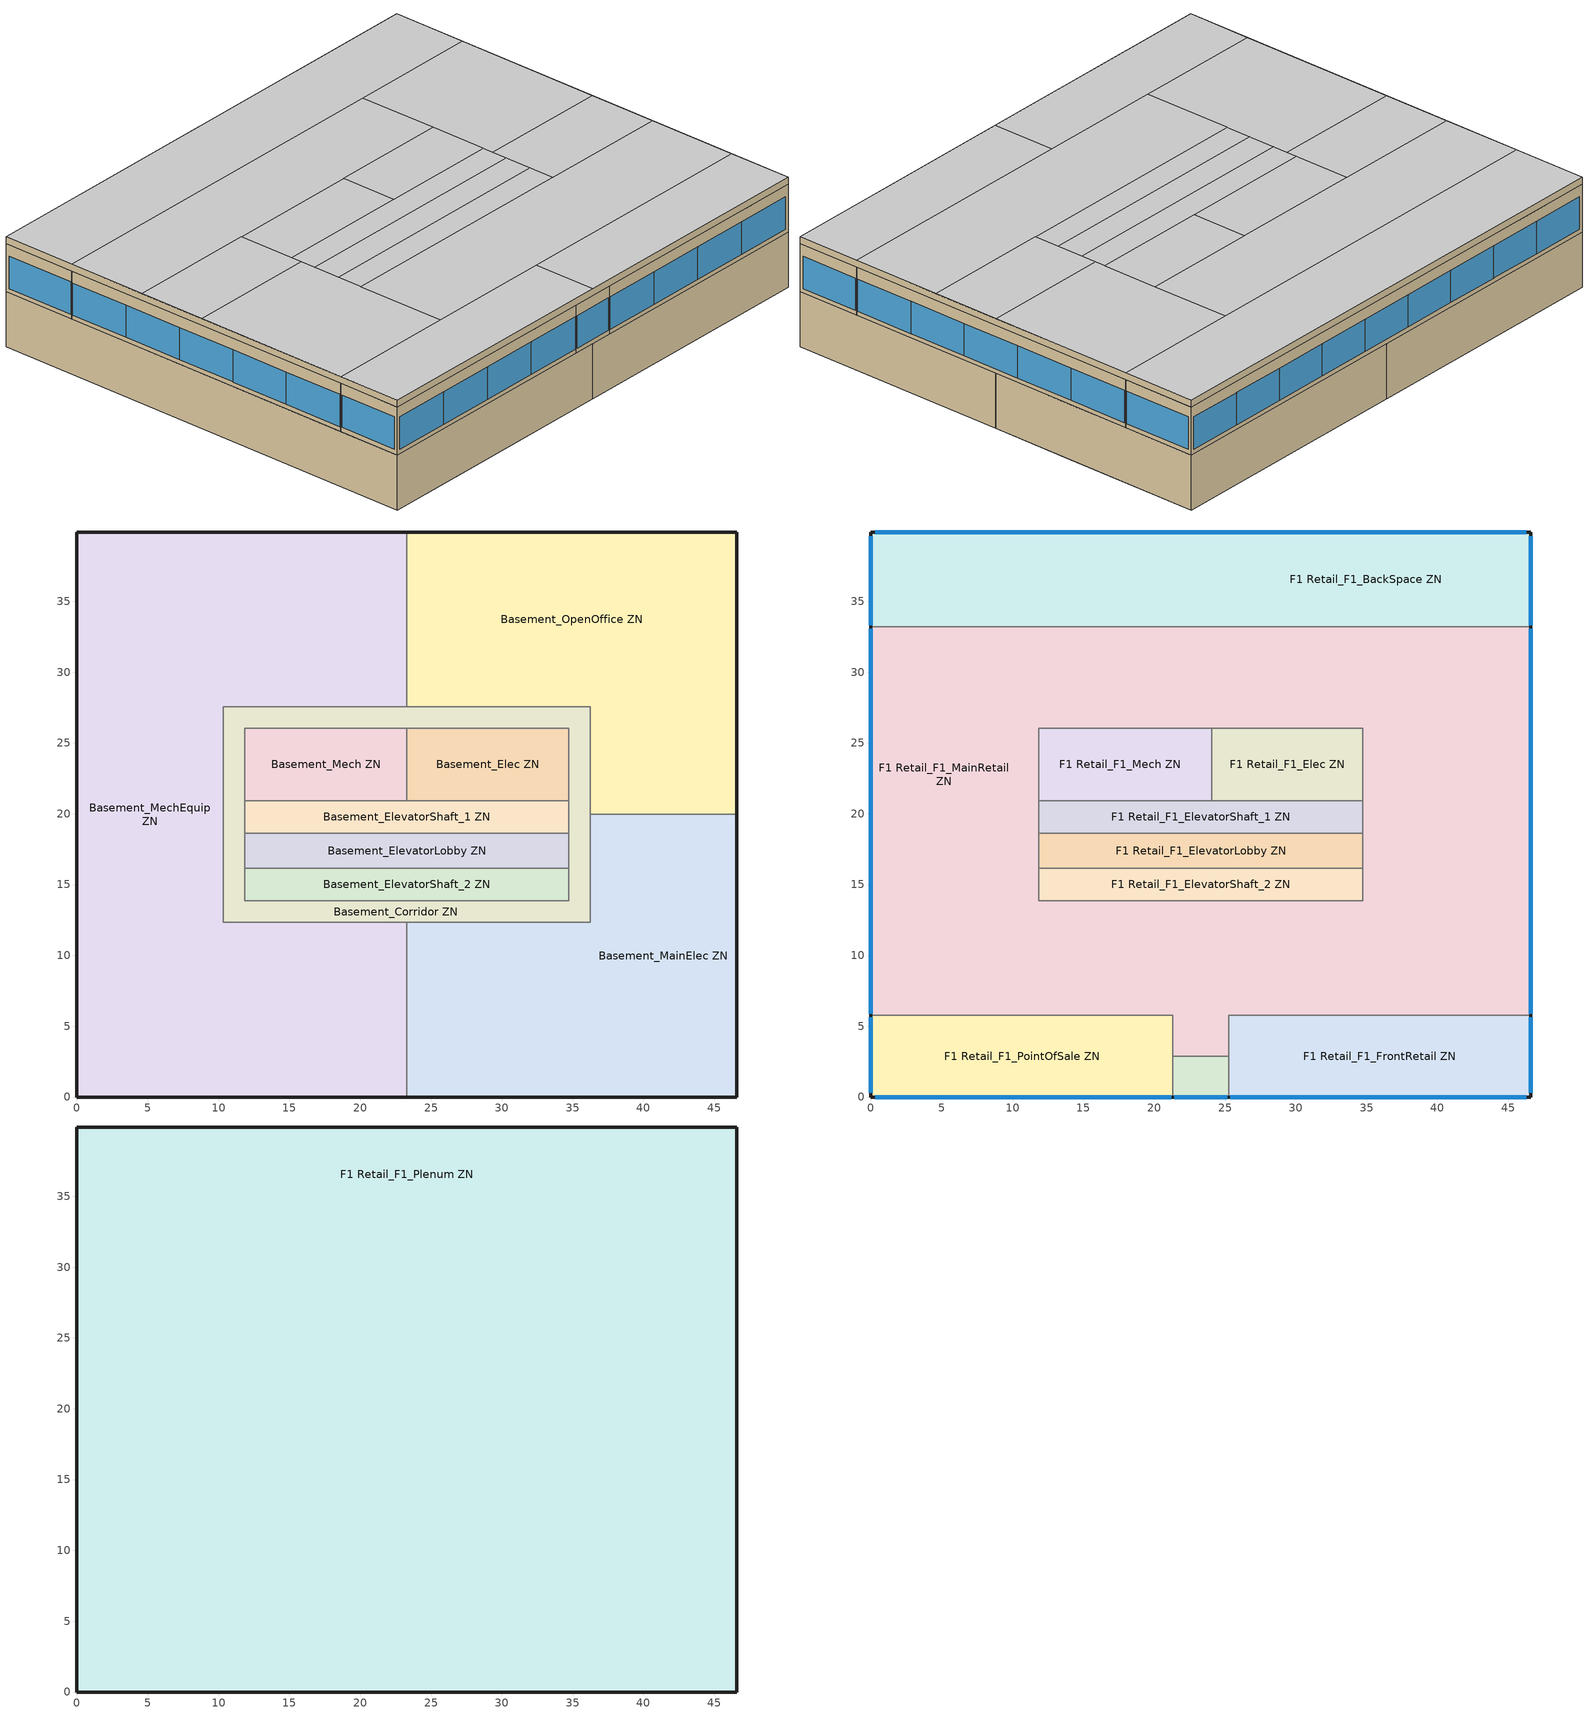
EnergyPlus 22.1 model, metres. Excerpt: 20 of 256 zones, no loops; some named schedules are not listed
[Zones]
Basement_Corridor ZN
 floor ground (Foundation F 0.88W/m*K Perim 0.0m Area 37.16m2): 11.86,19.95 11.86,13.85 10.33,13.85 10.33,19.95 z-4.88; 34.72,13.85 34.72,12.33 10.33,12.33 10.33,13.85 z-4.88; 36.24,19.95 36.24,12.33 34.72,12.33 34.72,19.95 z-4.88; 36.24,26.05 36.24,19.95 34.72,19.95 34.72,26.05 z-4.88; 36.24,27.57 36.24,26.05 11.86,26.05 11.86,27.57 z-4.88; 11.86,27.57 11.86,19.95 10.33,19.95 10.33,27.57 z-4.88
 wall to Basement_ElevatorShaft_1 ZN (Typical Interior Wall): 34.72,20.92 34.72,18.61 / 11.86,18.61 11.86,20.92 z-4.88:0
 wall to Basement_ElevatorLobby ZN (Typical Interior Wall): 34.72,18.61 34.72,16.17 / 11.86,16.17 11.86,18.61 z-4.88:0
 wall to Basement_ElevatorShaft_2 ZN (Typical Interior Wall): 34.72,16.17 34.72,13.85 11.86,13.85 11.86,16.17 z-4.88:0
 wall to Basement_Mech ZN (Typical Interior Wall): 11.86,20.92 11.86,26.05 23.29,26.05 z-4.88:0
 wall to Basement_Elec ZN (Typical Interior Wall): 23.29,26.05 34.72,26.05 34.72,20.92 z-4.88:0
 wall to Basement_OpenOffice ZN (Typical Interior Wall): 36.24,19.95 36.24,27.57 23.29,27.57 z-4.88:0
 wall to Basement_MechEquip ZN (Typical Interior Wall): 23.29,27.57 10.33,27.57 10.33,12.33 23.29,12.33 z-4.88:0
 wall to Basement_MainElec ZN (Typical Interior Wall): 23.29,12.33 36.24,12.33 36.24,19.95 z-4.88:0
Basement_Elec ZN
 floor ground (Foundation F 0.88W/m*K Perim 0.0m Area 58.53m2): 34.72,26.05 34.72,20.92 23.29,20.92 23.29,26.05 z-4.88
 wall to Basement_Mech ZN (Typical Interior Wall): 23.29,26.05 23.29,20.92 z-4.88:0
 wall to Basement_ElevatorShaft_1 ZN (Typical Interior Wall): 23.29,20.92 34.72,20.92 z-4.88:0
Basement_ElevatorLobby ZN
 floor ground (Foundation F 0.88W/m*K Perim 0.0m Area 55.74m2): 34.72,18.61 34.72,16.17 11.86,16.17 11.86,18.61 z-4.88
 wall to Basement_ElevatorShaft_1 ZN (Typical Interior Wall): 34.72,18.61 11.86,18.61 z-4.88:0
 wall to Basement_ElevatorShaft_2 ZN (Typical Interior Wall): 11.86,16.17 34.72,16.17 z-4.88:0
Basement_ElevatorShaft_1 ZN
 floor ground (Foundation F 0.88W/m*K Perim 0.0m Area 52.96m2): 34.72,20.92 34.72,18.61 11.86,18.61 11.86,20.92 z-4.88
 wall to Basement_Mech ZN (Typical Interior Wall): 23.29,20.92 11.86,20.92 z-4.88:0
Basement_ElevatorShaft_2 ZN
 floor ground (Foundation F 0.88W/m*K Perim 0.0m Area 52.95m2): 34.72,16.17 34.72,13.85 11.86,13.85 11.86,16.17 z-4.88
Basement_MainElec ZN
 floor ground (Foundation F 0.88W/m*K Perim 0.0m Area 159.71m2): 36.24,12.33 36.24,0 23.29,0 23.29,12.33 z-4.88; 46.57,19.95 46.57,0 36.24,0 36.24,19.95 z-4.88
 wall to Basement_OpenOffice ZN (Typical Interior Wall): 46.57,19.95 36.24,19.95 z-4.88:0
 wall to Basement_MechEquip ZN (Typical Interior Wall): 23.29,12.33 23.29,0 z-4.88:0
 wall ground (Typical Insulated Basement Mass Wall): 23.29,0 46.57,0 46.57,19.95 z-4.88:0
Basement_Mech ZN
 floor ground (Foundation F 0.88W/m*K Perim 0.0m Area 58.53m2): 23.29,26.05 23.29,20.92 11.86,20.92 11.86,26.05 z-4.88
Basement_MechEquip ZN
 floor ground (Foundation F 0.88W/m*K Perim 0.0m Area 412.26m2): 23.29,12.33 23.29,0 10.33,0 10.33,12.33 z-4.88; 23.29,39.9 23.29,27.57 10.33,27.57 10.33,39.9 z-4.88; 10.33,39.9 10.33,0 0,0 0,39.9 z-4.88
 wall to Basement_OpenOffice ZN (Typical Interior Wall): 23.29,27.57 23.29,39.9 z-4.88:0
 wall ground (Typical Insulated Basement Mass Wall): 23.29,39.9 0,39.9 0,0 23.29,0 z-4.88:0
Basement_OpenOffice ZN
 floor ground (Foundation F 0.88W/m*K Perim 0.0m Area 287.1m2): 46.57,27.57 46.57,19.95 36.24,19.95 36.24,27.57 z-4.88; 46.57,39.9 46.57,27.57 23.29,27.57 23.29,39.9 z-4.88
 wall ground (Typical Insulated Basement Mass Wall): 46.57,19.95 46.57,39.9 23.29,39.9 z-4.88:0
F1 Retail_F1_BackSpace ZN
 floor to Basement_OpenOffice ZN (Typical Interior Floor): 46.57,39.9 46.57,33.19 23.29,33.19 23.29,39.9 z0
 floor to Basement_MechEquip ZN (Typical Interior Floor): 23.29,39.9 23.29,33.19 0,33.19 0,39.9 z0
 wall outside (Typical Insulated Steel Framed Exterior Wall R-20.41): 46.57,33.19 46.57,39.9 0,39.9 0,33.19 z0:4.27
 wall to F1 Retail_F1_MainRetail ZN (Typical Interior Wall): 0,33.19 46.57,33.19 z0:4.27
 window (Retail_F1_BackSpace_Wall_2_0_0_0_0_0_Win Wind Cons U-0.34 SHGC 0.33): 46.57,33.31 46.57,39.59 z0.4:3.27
 window (U 0.34 SHGC 0.38 Simple Glazing): 5.41,39.9 0.31,39.9 / 15.62,39.9 10.52,39.9 / 10.52,39.9 5.42,39.9 / 20.73,39.9 15.63,39.9 / 30.94,39.9 25.84,39.9 / 25.84,39.9 20.74,39.9 / 36.05,39.9 30.95,39.9 / 46.26,39.9 41.16,39.9 / 41.16,39.9 36.06,39.9 z0.4:3.26
 window (Retail_F1_BackSpace_Wall_4_0_0_0_0_0_Win Wind Cons U-0.34 SHGC 0.33): 0,39.59 0,33.31 z0.4:3.27
F1 Retail_F1_Elec ZN
 floor to Basement_Elec ZN (Typical Interior Floor): 34.72,26.05 34.72,20.92 24.05,20.92 24.05,26.05 z0
 wall to F1 Retail_F1_MainRetail ZN (Typical Interior Wall): 34.72,20.92 34.72,26.05 24.05,26.05 z0:4.27
 wall to F1 Retail_F1_Mech ZN (Typical Interior Wall): 24.05,26.05 24.05,20.92 z0:4.27
 wall to F1 Retail_F1_ElevatorShaft_1 ZN (Typical Interior Wall): 24.05,20.92 34.72,20.92 z0:4.27
F1 Retail_F1_ElevatorLobby ZN
 floor to Basement_ElevatorLobby ZN (Typical Interior Floor): 34.72,18.61 34.72,16.17 11.86,16.17 11.86,18.61 z0
 wall to F1 Retail_F1_MainRetail ZN (Typical Interior Wall): 34.72,16.17 34.72,18.61 / 11.86,18.61 11.86,16.17 z0:4.27
 wall to F1 Retail_F1_ElevatorShaft_1 ZN (Typical Interior Wall): 34.72,18.61 11.86,18.61 z0:4.27
 wall to F1 Retail_F1_ElevatorShaft_2 ZN (Typical Interior Wall): 11.86,16.17 34.72,16.17 z0:4.27
F1 Retail_F1_ElevatorShaft_1 ZN
 floor to Basement_ElevatorShaft_1 ZN (Typical Interior Floor): 34.72,20.92 34.72,18.61 11.86,18.61 11.86,20.92 z0
 wall to F1 Retail_F1_MainRetail ZN (Typical Interior Wall): 34.72,18.61 34.72,20.92 / 11.86,20.92 11.86,18.61 z0:4.27
 wall to F1 Retail_F1_Mech ZN (Typical Interior Wall): 24.05,20.92 11.86,20.92 z0:4.27
F1 Retail_F1_ElevatorShaft_2 ZN
 floor to Basement_ElevatorShaft_2 ZN (Typical Interior Floor): 34.72,16.17 34.72,13.85 11.86,13.85 11.86,16.17 z0
 wall to F1 Retail_F1_MainRetail ZN (Typical Interior Wall): 11.86,16.17 11.86,13.85 34.72,13.85 34.72,16.17 z0:4.27
F1 Retail_F1_Entry ZN
 floor to Basement_MainElec ZN (Typical Interior Floor): 25.27,2.88 25.27,0 23.29,0 23.29,2.88 z0
 floor to Basement_MechEquip ZN (Typical Interior Floor): 23.29,2.88 23.29,0 21.31,0 21.31,2.88 z0
 wall outside (Typical Insulated Steel Framed Exterior Wall R-20.41): 21.31,0 25.27,0 z0:4.27
 wall to F1 Retail_F1_FrontRetail ZN (Typical Interior Wall): 25.27,0 25.27,2.88 z0:4.27
 wall to F1 Retail_F1_MainRetail ZN (Typical Interior Wall): 25.27,2.88 21.31,2.88 z0:4.27
 wall to F1 Retail_F1_PointOfSale ZN (Typical Interior Wall): 21.31,2.88 21.31,0 z0:4.27
 window (U 0.34 SHGC 0.38 Simple Glazing): 21.42,0 25.15,0 z0.4:3.28
F1 Retail_F1_FrontRetail ZN
 floor to Basement_MainElec ZN (Typical Interior Floor): 46.57,5.76 46.57,0 25.27,0 25.27,5.76 z0
 wall outside (Typical Insulated Steel Framed Exterior Wall R-20.41): 25.27,0 46.57,0 46.57,5.76 z0:4.27
 wall to F1 Retail_F1_MainRetail ZN (Typical Interior Wall): 46.57,5.76 25.27,5.76 25.27,2.88 z0:4.27
 window (Retail_F1_FrontRetail_Wall_2_0_0_0_0_0_Win Wind Cons U-0.34 SHGC 0.33): 46.57,0.31 46.57,5.65 z0.4:3.27
 window (U 0.34 SHGC 0.38 Simple Glazing): 41.05,0 46.26,0 / 35.83,0 41.04,0 / 30.61,0 35.82,0 / 25.38,0 30.6,0 z0.4:3.26
F1 Retail_F1_MainRetail ZN
 floor to Basement_Corridor ZN (Typical Interior Floor): 11.86,19.95 11.86,13.85 10.33,13.85 10.33,19.95 z0; 34.72,13.85 34.72,12.33 10.33,12.33 10.33,13.85 z0; 36.24,19.95 36.24,12.33 34.72,12.33 34.72,19.95 z0; 36.24,26.05 36.24,19.95 34.72,19.95 34.72,26.05 z0; 36.24,27.57 36.24,26.05 11.86,26.05 11.86,27.57 z0; 11.86,27.57 11.86,19.95 10.33,19.95 10.33,27.57 z0
 floor to Basement_OpenOffice ZN (Typical Interior Floor): 46.57,27.57 46.57,19.95 36.24,19.95 36.24,27.57 z0; 46.57,33.19 46.57,27.57 23.29,27.57 23.29,33.19 z0
 floor to Basement_MainElec ZN (Typical Interior Floor): 36.24,12.33 36.24,5.76 25.27,5.76 25.27,12.33 z0; 46.57,19.95 46.57,5.76 36.24,5.76 36.24,19.95 z0; 25.27,12.33 25.27,2.88 23.29,2.88 23.29,12.33 z0
 floor to Basement_MechEquip ZN (Typical Interior Floor): 23.29,5.76 23.29,2.88 21.31,2.88 21.31,5.76 z0; 23.29,33.19 23.29,27.57 10.33,27.57 10.33,33.19 z0; 10.33,33.19 10.33,12.33 0,12.33 0,33.19 z0; 23.29,12.33 23.29,5.76 0,5.76 0,12.33 z0
 wall outside (Typical Insulated Steel Framed Exterior Wall R-20.41): 46.57,5.76 46.57,33.19 / 0,33.19 0,5.76 z0:4.27
 wall to F1 Retail_F1_Mech ZN (Typical Interior Wall): 11.86,20.92 11.86,26.05 24.05,26.05 z0:4.27
 wall to F1 Retail_F1_PointOfSale ZN (Typical Interior Wall): 0,5.76 21.31,5.76 21.31,2.88 z0:4.27
 window (Retail_F1_MainRetail_Wall_4_0_0_0_0_4_Win Wind Cons U-0.34 SHGC 0.33): 46.57,27.64 46.57,33.08 z0.4:3.26
 window (Retail_F1_MainRetail_Wall_4_0_0_1_0_3_Win Wind Cons U-0.34 SHGC 0.33): 46.57,22.2 46.57,27.64 z0.4:3.26
 window (Retail_F1_MainRetail_Wall_4_0_0_2_0_2_Win Wind Cons U-0.34 SHGC 0.33): 46.57,16.76 46.57,22.19 z0.4:3.26
 window (Retail_F1_MainRetail_Wall_4_0_0_3_0_1_Win Wind Cons U-0.34 SHGC 0.33): 46.57,11.32 46.57,16.75 z0.4:3.26
 window (Retail_F1_MainRetail_Wall_4_0_0_4_0_0_Win Wind Cons U-0.34 SHGC 0.33): 46.57,5.88 46.57,11.31 z0.4:3.26
 window (Retail_F1_MainRetail_Wall_6_0_0_0_0_4_Win Wind Cons U-0.34 SHGC 0.33): 0,11.31 0,5.88 z0.4:3.26
 window (Retail_F1_MainRetail_Wall_6_0_0_1_0_3_Win Wind Cons U-0.34 SHGC 0.33): 0,16.75 0,11.32 z0.4:3.26
 window (Retail_F1_MainRetail_Wall_6_0_0_2_0_2_Win Wind Cons U-0.34 SHGC 0.33): 0,22.19 0,16.76 z0.4:3.26
 window (Retail_F1_MainRetail_Wall_6_0_0_3_0_1_Win Wind Cons U-0.34 SHGC 0.33): 0,27.64 0,22.2 z0.4:3.26
 window (Retail_F1_MainRetail_Wall_6_0_0_4_0_0_Win Wind Cons U-0.34 SHGC 0.33): 0,33.08 0,27.64 z0.4:3.26
F1 Retail_F1_Mech ZN
 floor to Basement_Elec ZN (Typical Interior Floor): 24.05,26.05 24.05,20.92 23.29,20.92 23.29,26.05 z0
 floor to Basement_Mech ZN (Typical Interior Floor): 23.29,26.05 23.29,20.92 11.86,20.92 11.86,26.05 z0
F1 Retail_F1_PointOfSale ZN
 floor to Basement_MechEquip ZN (Typical Interior Floor): 21.31,5.76 21.31,0 0,0 0,5.76 z0
 wall outside (Typical Insulated Steel Framed Exterior Wall R-20.41): 0,5.76 0,0 21.31,0 z0:4.27
 window (Retail_F1_PointOfSale_Wall_5_0_0_0_0_0_Win Wind Cons U-0.34 SHGC 0.33): 0,5.65 0,0.31 z0.4:3.27
 window (U 0.34 SHGC 0.38 Simple Glazing): 0.31,0 5.53,0 / 5.53,0 10.75,0 / 10.75,0 15.97,0 / 15.97,0 21.19,0 z0.4:3.26
F1 Retail_F1_Plenum ZN
 floor to F1 Retail_F1_MainRetail ZN (Typical Interior Floor): 11.86,19.95 11.86,13.85 0,13.85 0,19.95 z4.27; 34.72,13.85 34.72,5.76 25.27,5.76 25.27,13.85 z4.27; 25.27,5.76 25.27,2.88 21.31,2.88 21.31,5.76 z4.27; 25.27,13.85 25.27,5.76 0,5.76 0,13.85 z4.27; 46.57,19.95 46.57,5.76 34.72,5.76 34.72,19.95 z4.27; 46.57,26.05 46.57,19.95 34.72,19.95 34.72,26.05 z4.27; 46.57,33.19 46.57,26.05 11.86,26.05 11.86,33.19 z4.27; 11.86,33.19 11.86,19.95 0,19.95 0,33.19 z4.27
 floor to F1 Retail_F1_FrontRetail ZN (Typical Interior Floor): 46.57,5.76 46.57,0 25.27,0 25.27,5.76 z4.27
 floor to F1 Retail_F1_Entry ZN (Typical Interior Floor): 25.27,2.88 25.27,0 21.31,0 21.31,2.88 z4.27
 floor to F1 Retail_F1_PointOfSale ZN (Typical Interior Floor): 21.31,5.76 21.31,0 0,0 0,5.76 z4.27
 floor to F1 Retail_F1_Elec ZN (Typical Interior Floor): 34.72,26.05 34.72,20.92 24.05,20.92 24.05,26.05 z4.27
 floor to F1 Retail_F1_ElevatorShaft_1 ZN (Typical Interior Floor): 34.72,20.92 34.72,18.61 11.86,18.61 11.86,20.92 z4.27
 floor to F1 Retail_F1_ElevatorLobby ZN (Typical Interior Floor): 34.72,18.61 34.72,16.17 11.86,16.17 11.86,18.61 z4.27
 floor to F1 Retail_F1_ElevatorShaft_2 ZN (Typical Interior Floor): 34.72,16.17 34.72,13.85 11.86,13.85 11.86,16.17 z4.27
 floor to F1 Retail_F1_Mech ZN (Typical Interior Floor): 24.05,26.05 24.05,20.92 11.86,20.92 11.86,26.05 z4.27
 floor to F1 Retail_F1_BackSpace ZN (Typical Interior Floor): 46.57,39.9 46.57,33.19 0,33.19 0,39.9 z4.27
 wall outside (Typical Insulated Steel Framed Exterior Wall R-20.41): 46.57,0 46.57,39.9 0,39.9 0,0 46.57,0 z4.27:4.88
 ceiling adiabatic (Typical Interior Ceiling): 34.72,20.92 34.72,26.05 24.05,26.05 24.05,20.92 z4.88; 46.57,13.85 46.57,19.95 34.72,19.95 34.72,13.85 z4.88; 46.57,5.76 46.57,13.85 11.86,13.85 11.86,5.76 z4.88; 11.86,5.76 11.86,19.95 0,19.95 0,5.76 z4.88; 11.86,19.95 11.86,26.05 0,26.05 0,19.95 z4.88; 34.72,26.05 34.72,33.19 0,33.19 0,26.05 z4.88; 46.57,19.95 46.57,33.19 34.72,33.19 34.72,19.95 z4.88; 34.72,18.61 34.72,20.92 11.86,20.92 11.86,18.61 z4.88; 34.72,16.17 34.72,18.61 11.86,18.61 11.86,16.17 z4.88; 34.72,13.85 34.72,16.17 11.86,16.17 11.86,13.85 z4.88; 24.05,20.92 24.05,26.05 11.86,26.05 11.86,20.92 z4.88; 23.29,0 23.29,5.76 0,5.76 0,0 z4.88; 46.57,0 46.57,5.76 23.29,5.76 23.29,0 z4.88; 46.57,33.19 46.57,39.9 0,39.9 0,33.19 z4.88
[Building]
-SuperTallBuilding-ASHRAE 169-2013-6A created: 2026-04-17 12:02:49 -0400: North Axis {deg}=0; Terrain=Suburbs; Loads Convergence Tolerance Value {W}=0.04; Temperature Convergence Tolerance Value {deltaC}=0.4; Solar Distribution=FullExterior; Maximum Number of Warmup Days=25; Minimum Number of Warmup Days=6
[Site:Location]
Rochester International Arpt_MN_USA: Latitude {deg}=43.9; Longitude {deg}=-92.5; Time Zone {hr}=-6; Elevation {m}=398
[Site:GroundTemperature:Deep]
5.5, 1.7, -0.6, -1.3, 0.1, 3.2, 7.1, 10.9, 13.4, 14, 12.6, 9.5
[Site:GroundTemperature:FCfactorMethod]
January Ground Temperature {C}=7.4; February Ground Temperature {C}=-0; March Ground Temperature {C}=-7.6; April Ground Temperature {C}=-12.6; May Ground Temperature {C}=-7.7; June Ground Temperature {C}=0.3; July Ground Temperature {C}=7; August Ground Temperature {C}=14.2; September Ground Temperature {C}=19.2; October Ground Temperature {C}=20.9; November Ground Temperature {C}=20; December Ground Temperature {C}=15.4
[Site:GroundTemperature:Shallow]
-2.2, -7.4, -8.8, -7.6, -0.6, 7.3, 14.6, 20, 21.5, 19, 13, 5.4
[Site:WaterMainsTemperature]
Calculation Method=Correlation; Annual Average Outdoor Air Temperature {C}=6.375; Maximum Difference In Monthly Average Outdoor Air Temperatures {deltaC}=33.5
[SizingPeriod:DesignDay] Day of Month=21; Dry-Bulb Temperature Range Modifier Type=DefaultMultipliers; Humidity Condition Type=Wetbulb; Barometric Pressure {Pa}=96634; Rain Indicator=No; Snow Indicator=No; Daylight Saving Time Indicator=No; Begin Environment Reset Mode=FullResetAtBeginEnvironment
Name | Month | Day Type | Maximum Dry-Bulb Temperature {C} | Daily Dry-Bulb Temperature Range {deltaC} | Wetbulb or DewPoint at Maximum Dry-Bulb {C} | Wind Speed {m/s} | Wind Direction {deg} | Solar Model Indicator | ASHRAE Clear Sky Optical Depth for Beam Irradiance (taub) | ASHRAE Clear Sky Optical Depth for Diffuse Irradiance (taud) | Sky Clearness
Rochester International Arpt Ann Clg .4% Condns DB=>MWB | 7 | SummerDesignDay | 31.2 | 10.6 | 23.1 | 6.7 | 200 | ASHRAETau | 0.404 | 2.226
Rochester International Arpt Ann Clg .4% Condns WB=>MDB | 7 | SummerDesignDay | 29.2 | 10.6 | 24.9 | 6.7 | 200 | ASHRAETau | 0.404 | 2.226
Rochester International Arpt Ann Htg 99.6% Condns DB | 1 | WinterDesignDay | -26.2 | 0 | -26.2 | 5.7 | 310 | ASHRAEClearSky |  |  | 0
[Material] Thermal Absorptance=0.9; Solar Absorptance=0.7
Name | Roughness | Thickness {m} | Conductivity {W/m-K} | Density {kg/m3} | Specific Heat {J/kg-K} | Visible Absorptance
100mm Normalweight concrete floor | MediumSmooth | 0.1016 | 2.31 | 2322 | 832 | 0.7
25mm Stucco | Smooth | 0.0254 | 0.72 | 1856 | 840 | 0.7
5/8 in. Gypsum Board | MediumSmooth | 0.0159 | 0.16 | 800 | 1090 | 0.7
8 in. Concrete Block Basement Wall | MediumRough | 0.2032 | 1.326 | 1842 | 912 | 0.7
G01 13mm gypsum board | Smooth | 0.0127 | 0.16 | 800 | 1090 | 0.5
Std Wood 6inch | MediumSmooth | 0.15 | 0.12 | 540 | 1210 | 0.7
[Material:NoMass] Thermal Absorptance=0.9; Solar Absorptance=0.7
Name | Roughness | Thermal Resistance {m2-K/W} | Visible Absorptance
CP02 CARPET PAD | VeryRough | 0.21648 | 0.8
Typical Insulation R-18.23 | Smooth | 3.21036 | 0.7
[WindowMaterial:SimpleGlazingSystem] U-Factor {W/m2-K}=1.93061; Visible Transmittance=0.81
Name | Solar Heat Gain Coefficient
Retail_F1_BackSpace_Wall_2_0_0_0_0_0_Win Wind SG Mat U-0.34 SHGC 0.33; Retail_F1_BackSpace_Wall_4_0_0_0_0_0_Win Wind SG Mat U-0.34 SHGC 0.33; Retail_F1_FrontRetail_Wall_2_0_0_0_0_0_Win Wind SG Mat U-0.34 SHGC 0.33; Retail_F1_MainRetail_Wall_4_0_0_0_0_4_Win Wind SG Mat U-0.34 SHGC 0.33; Retail_F1_MainRetail_Wall_4_0_0_1_0_3_Win Wind SG Mat U-0.34 SHGC 0.33; Retail_F1_MainRetail_Wall_4_0_0_2_0_2_Win Wind SG Mat U-0.34 SHGC 0.33; Retail_F1_MainRetail_Wall_4_0_0_3_0_1_Win Wind SG Mat U-0.34 SHGC 0.33; Retail_F1_MainRetail_Wall_4_0_0_4_0_0_Win Wind SG Mat U-0.34 SHGC 0.33; Retail_F1_MainRetail_Wall_6_0_0_0_0_4_Win Wind SG Mat U-0.34 SHGC 0.33; Retail_F1_MainRetail_Wall_6_0_0_1_0_3_Win Wind SG Mat U-0.34 SHGC 0.33; Retail_F1_MainRetail_Wall_6_0_0_2_0_2_Win Wind SG Mat U-0.34 SHGC 0.33; Retail_F1_MainRetail_Wall_6_0_0_3_0_1_Win Wind SG Mat U-0.34 SHGC 0.33; Retail_F1_MainRetail_Wall_6_0_0_4_0_0_Win Wind SG Mat U-0.34 SHGC 0.33; Retail_F1_PointOfSale_Wall_5_0_0_0_0_0_Win Wind SG Mat U-0.34 SHGC 0.33 | 0.33
U 0.34 SHGC 0.38 Simple Glazing | 0.38
[Construction]
InteriorFurnishings: Std Wood 6inch
Retail_F1_BackSpace_Wall_2_0_0_0_0_0_Win Wind Cons U-0.34 SHGC 0.33: Retail_F1_BackSpace_Wall_2_0_0_0_0_0_Win Wind SG Mat U-0.34 SHGC 0.33
Retail_F1_BackSpace_Wall_4_0_0_0_0_0_Win Wind Cons U-0.34 SHGC 0.33: Retail_F1_BackSpace_Wall_4_0_0_0_0_0_Win Wind SG Mat U-0.34 SHGC 0.33
Retail_F1_FrontRetail_Wall_2_0_0_0_0_0_Win Wind Cons U-0.34 SHGC 0.33: Retail_F1_FrontRetail_Wall_2_0_0_0_0_0_Win Wind SG Mat U-0.34 SHGC 0.33
Retail_F1_MainRetail_Wall_4_0_0_0_0_4_Win Wind Cons U-0.34 SHGC 0.33: Retail_F1_MainRetail_Wall_4_0_0_0_0_4_Win Wind SG Mat U-0.34 SHGC 0.33
Retail_F1_MainRetail_Wall_4_0_0_1_0_3_Win Wind Cons U-0.34 SHGC 0.33: Retail_F1_MainRetail_Wall_4_0_0_1_0_3_Win Wind SG Mat U-0.34 SHGC 0.33
Retail_F1_MainRetail_Wall_4_0_0_2_0_2_Win Wind Cons U-0.34 SHGC 0.33: Retail_F1_MainRetail_Wall_4_0_0_2_0_2_Win Wind SG Mat U-0.34 SHGC 0.33
Retail_F1_MainRetail_Wall_4_0_0_3_0_1_Win Wind Cons U-0.34 SHGC 0.33: Retail_F1_MainRetail_Wall_4_0_0_3_0_1_Win Wind SG Mat U-0.34 SHGC 0.33
Retail_F1_MainRetail_Wall_4_0_0_4_0_0_Win Wind Cons U-0.34 SHGC 0.33: Retail_F1_MainRetail_Wall_4_0_0_4_0_0_Win Wind SG Mat U-0.34 SHGC 0.33
Retail_F1_MainRetail_Wall_6_0_0_0_0_4_Win Wind Cons U-0.34 SHGC 0.33: Retail_F1_MainRetail_Wall_6_0_0_0_0_4_Win Wind SG Mat U-0.34 SHGC 0.33
Retail_F1_MainRetail_Wall_6_0_0_1_0_3_Win Wind Cons U-0.34 SHGC 0.33: Retail_F1_MainRetail_Wall_6_0_0_1_0_3_Win Wind SG Mat U-0.34 SHGC 0.33
Retail_F1_MainRetail_Wall_6_0_0_2_0_2_Win Wind Cons U-0.34 SHGC 0.33: Retail_F1_MainRetail_Wall_6_0_0_2_0_2_Win Wind SG Mat U-0.34 SHGC 0.33
Retail_F1_MainRetail_Wall_6_0_0_3_0_1_Win Wind Cons U-0.34 SHGC 0.33: Retail_F1_MainRetail_Wall_6_0_0_3_0_1_Win Wind SG Mat U-0.34 SHGC 0.33
Retail_F1_MainRetail_Wall_6_0_0_4_0_0_Win Wind Cons U-0.34 SHGC 0.33: Retail_F1_MainRetail_Wall_6_0_0_4_0_0_Win Wind SG Mat U-0.34 SHGC 0.33
Retail_F1_PointOfSale_Wall_5_0_0_0_0_0_Win Wind Cons U-0.34 SHGC 0.33: Retail_F1_PointOfSale_Wall_5_0_0_0_0_0_Win Wind SG Mat U-0.34 SHGC 0.33
Typical Insulated Basement Mass Wall: 8 in. Concrete Block Basement Wall
Typical Insulated Steel Framed Exterior Wall R-20.41: 25mm Stucco, 5/8 in. Gypsum Board, Typical Insulation R-18.23, 5/8 in. Gypsum Board
Typical Interior Ceiling: CP02 CARPET PAD, 100mm Normalweight concrete floor
Typical Interior Floor: 100mm Normalweight concrete floor, CP02 CARPET PAD
Typical Interior Wall: G01 13mm gypsum board, G01 13mm gypsum board
U 0.34 SHGC 0.38 Simple Glazing: U 0.34 SHGC 0.38 Simple Glazing
[Construction:FfactorGroundFloor] F-Factor {W/m-K}=0.882675; PerimeterExposed {m}=0
Name | Area {m2}
Foundation F 0.88W/m*K Perim 0.0m Area 159.71m2 | 159.712
Foundation F 0.88W/m*K Perim 0.0m Area 287.1m2 | 287.104
Foundation F 0.88W/m*K Perim 0.0m Area 37.16m2 | 37.1612
Foundation F 0.88W/m*K Perim 0.0m Area 412.26m2 | 412.257
Foundation F 0.88W/m*K Perim 0.0m Area 52.95m2 | 52.9529
Foundation F 0.88W/m*K Perim 0.0m Area 52.96m2 | 52.95519
Foundation F 0.88W/m*K Perim 0.0m Area 55.74m2 | 55.7418
Foundation F 0.88W/m*K Perim 0.0m Area 58.53m2 | 58.5296
[Zone] Multiplier=1
Name | Part of Total Floor Area
Basement_Corridor ZN; Basement_Elec ZN; Basement_ElevatorLobby ZN; Basement_ElevatorShaft_1 ZN; Basement_ElevatorShaft_2 ZN; Basement_MainElec ZN; Basement_Mech ZN; Basement_MechEquip ZN; Basement_OpenOffice ZN; F1 Retail_F1_BackSpace ZN; F1 Retail_F1_Elec ZN; F1 Retail_F1_ElevatorLobby ZN; F1 Retail_F1_ElevatorShaft_1 ZN; F1 Retail_F1_ElevatorShaft_2 ZN; F1 Retail_F1_Entry ZN; F1 Retail_F1_FrontRetail ZN; F1 Retail_F1_MainRetail ZN; F1 Retail_F1_Mech ZN; F1 Retail_F1_PointOfSale ZN | Yes
F1 Retail_F1_Plenum ZN | No
[Space]
Name | Zone | Space Type
Basement_Corridor | Basement_Corridor ZN | Corridor
Basement_Elec | Basement_Elec ZN | Elec/MechRoom
Basement_ElevatorLobby | Basement_ElevatorLobby ZN | Elevator Lobby
Basement_ElevatorShaft_1 | Basement_ElevatorShaft_1 ZN | Elevator Shaft
Basement_ElevatorShaft_2 | Basement_ElevatorShaft_2 ZN | Elevator Shaft
Basement_MainElec | Basement_MainElec ZN | Main Electrical
Basement_Mech | Basement_Mech ZN | Elec/MechRoom
Basement_MechEquip | Basement_MechEquip ZN | Main Mechanical
Basement_OpenOffice | Basement_OpenOffice ZN | OpenOffice
F1 Retail_F1_BackSpace | F1 Retail_F1_BackSpace ZN | Retail Back_Space
F1 Retail_F1_Elec | F1 Retail_F1_Elec ZN | Elec/MechRoom
F1 Retail_F1_ElevatorLobby | F1 Retail_F1_ElevatorLobby ZN | Elevator Lobby
F1 Retail_F1_ElevatorShaft_1 | F1 Retail_F1_ElevatorShaft_1 ZN | Elevator Shaft
F1 Retail_F1_ElevatorShaft_2 | F1 Retail_F1_ElevatorShaft_2 ZN | Elevator Shaft
F1 Retail_F1_Entry | F1 Retail_F1_Entry ZN | Retail Entry
F1 Retail_F1_FrontRetail | F1 Retail_F1_FrontRetail ZN | Retail Retail
F1 Retail_F1_MainRetail | F1 Retail_F1_MainRetail ZN | Retail Retail
F1 Retail_F1_Mech | F1 Retail_F1_Mech ZN | Elec/MechRoom
F1 Retail_F1_Plenum | F1 Retail_F1_Plenum ZN | Plenum Space Type
F1 Retail_F1_PointOfSale | F1 Retail_F1_PointOfSale ZN | Retail Point_of_Sale
[SpaceList]
Corridor: F4-F12 Office_Corridor, F13-F21 Office_Corridor, Basement_Corridor, F31-F37 Office_Corridor, F22-F30 Office_Corridor
Elec/MechRoom: F38 Resi_bot_Elec, F1 Retail_F1_Mech, Basement_Mech, F72 Hotel_top_Mech, F55 Hotel_bot_Elec, F72 Hotel_top_Elec, F55 Hotel_bot_Mech, F4-F12 Office_Mech, F4-F12 Office_Elec, F13-F21 Office_Elec, F22-F30 Office_Elec, F2-F3 Retail_F2_Elec, F31-F37 Office_Mech, Basement_Elec, F38 Skylobby_Mech, F38 Skylobby_Elec, F2-F3 Retail_F2_Mech, F31-F37 Office_Elec, F39-F46 Resi_mid_Elec, F38 Resi_bot_Mech, F13-F21 Office_Mech, F1 Retail_F1_Elec, F39-F46 Resi_mid_Mech, F22-F30 Office_Mech, F47-F54 Resi_mid_Mech, F56-F63 Hotel_mid_Elec, F64-F70 Hotel_mid_Mech, F64-F70 Hotel_mid_Elec, F47-F54 Resi_mid_Elec, F56-F63 Hotel_mid_Mech
Elevator Lobby: F22-F30 Office_ElevatorLobby, Basement_ElevatorLobby, F38 Resi_bot_ElevatorLobby, F2-F3 Retail_F2_ElevatorLobby, F64-F70 Hotel_mid_ElevatorLobby, F38 Skylobby_ElevatorLobby, F13-F21 Office_ElevatorLobby, F55 Hotel_bot_ElevatorLobby, F39-F46 Resi_mid_ElevatorLobby, F72 Hotel_top_ElevatorLobby, F1 Retail_F1_ElevatorLobby, F4-F12 Office_ElevatorLobby, F56-F63 Hotel_mid_ElevatorLobby, F47-F54 Resi_mid_ElevatorLobby, F31-F37 Office_ElevatorLobby
Elevator Shaft: F72 Hotel_top_ElevatorShaft_1, F55 Hotel_bot_ElevatorShaft_2, F38 Resi_bot_ElevatorShaft_1, F1 Retail_F1_ElevatorShaft_1, F72 Hotel_top_ElevatorShaft_2, F1 Retail_F1_ElevatorShaft_2, Basement_ElevatorShaft_1, F13-F21 Office_ElevatorShaft_1, F4-F12 Office_ElevatorShaft_2, F38 Resi_bot_ElevatorShaft_2, F2-F3 Retail_F2_ElevatorShaft_2, F4-F12 Office_ElevatorShaft_1, F39-F46 Resi_mid_ElevatorShaft_1, F47-F54 Resi_mid_ElevatorShaft_2, F38 Skylobby_ElevatorShaft_1, F22-F30 Office_ElevatorShaft_2, F22-F30 Office_ElevatorShaft_1, F31-F37 Office_ElevatorShaft_1, F13-F21 Office_ElevatorShaft_2, F31-F37 Office_ElevatorShaft_2, F56-F63 Hotel_mid_ElevatorShaft_2, Basement_ElevatorShaft_2, F39-F46 Resi_mid_ElevatorShaft_2, F2-F3 Retail_F2_ElevatorShaft_1, F38 Skylobby_ElevatorShaft_2, F55 Hotel_bot_ElevatorShaft_1, F47-F54 Resi_mid_ElevatorShaft_1, F64-F70 Hotel_mid_ElevatorShaft_1, F56-F63 Hotel_mid_ElevatorShaft_1, F64-F70 Hotel_mid_ElevatorShaft_2
Main Electrical: Basement_MainElec
Main Mechanical: Basement_MechEquip
OpenOffice: F22-F30 Office_OpenOffice_4, F13-F21 Office_OpenOffice_4, F22-F30 Office_OpenOffice_3, F4-F12 Office_OpenOffice_2, F31-F37 Office_OpenOffice_4, F13-F21 Office_OpenOffice_2, F4-F12 Office_OpenOffice_1, F31-F37 Office_OpenOffice_3, F22-F30 Office_OpenOffice_1, F31-F37 Office_OpenOffice_1, F13-F21 Office_OpenOffice_1, F31-F37 Office_OpenOffice_2, F4-F12 Office_OpenOffice_3, F4-F12 Office_OpenOffice_4, F22-F30 Office_OpenOffice_2, Basement_OpenOffice, F13-F21 Office_OpenOffice_3
Retail Back_Space: F1 Retail_F1_BackSpace, F2-F3 Retail_F2_BackSpace
Retail Entry: F1 Retail_F1_Entry
Retail Retail: F2-F3 Retail_F2_MainRetail, F1 Retail_F1_MainRetail, F2-F3 Retail_F2_FrontRetail, F1 Retail_F1_FrontRetail
Plenum Space Type: F1 Retail_F1_Plenum, F72 Hotel_top_Plenum, F4-F12 Office_Plenum, F2-F3 Retail_F2_Plenum, F13-F21 Office_Plenum, F22-F30 Office_Plenum, F31-F37 Office_Plenum, F38 Skylobby_Plenum
Retail Point_of_Sale: F1 Retail_F1_PointOfSale, F2-F3 Retail_F2_PointOfSale
[Lights] Design Level Calculation Method=Watts/Area; Fraction Visible=0.2; Fraction Replaceable=1
Name | Zone or ZoneList or Space or SpaceList | Schedule | Watts per Floor Area {W/m2} | Return Air Fraction | Fraction Radiant
Corridor Lights | Corridor | OfficeLarge BLDG_LIGHT_SCH_2013 | 4.4132 | 0.4 | 0.4
Elec/MechRoom Lights | Elec/MechRoom | OfficeLarge BLDG_LIGHT_SCH_2013 | 4.62848 | 0.4 | 0.4
Elevator Lobby Lights | Elevator Lobby | OfficeLarge BLDG_LIGHT_SCH | 6.99654 | 0.4 | 0.4
Main Electrical Lights | Main Electrical | OfficeLarge BLDG_LIGHT_SCH_2013 | 4.62848 | 0.4 | 0.4
Main Mechanical Lights | Main Mechanical | OfficeLarge BLDG_LIGHT_SCH_2013 | 4.62848 | 0.4 | 0.4
OpenOffice Lights | OpenOffice | OfficeLarge BLDG_LIGHT_SCH_2013 | 6.56599 | 0.4 | 0.4
Retail Back_Space Lights | Retail Back_Space | RetailStandalone BLDG_LIGHT_BACK_SCH_2013 | 4.09029 | 0 | 0.7
Retail Entry Lights | Retail Entry | RetailStandalone BLDG_LIGHT_ENTRY_SCH_2013 | 9.04168 | 0 | 0.7
Retail Retail Lights | Retail Retail | RetailStandalone BLDG_LIGHT_SCH_2013 | 11.3021 | 0 | 0.7
Retail Point_of_Sale Lights | Retail Point_of_Sale | RetailStandalone BLDG_LIGHT_SCH_2013 | 11.3021 | 0 | 0.7
[People] Number of People Calculation Method=People/Area; Fraction Radiant=0.3; Work Efficiency Schedule=Work Efficiency Schedule; Clothing Insulation Schedule=Clothing Schedule; Air Velocity Schedule=Air Velocity Schedule
Name | Zone or ZoneList or Space or SpaceList | Number of People Schedule | People per Floor Area {person/m2} | Activity Level Schedule
Corridor People | Corridor | OfficeLarge BLDG_OCC_SCH | 0.0107639 | OfficeMedium ACTIVITY_SCH
Elevator Lobby People | Elevator Lobby | OfficeLarge BLDG_OCC_SCH | 0.107639 | OfficeMedium ACTIVITY_SCH
OpenOffice People | OpenOffice | OfficeLarge BLDG_OCC_SCH | 0.0565105 | OfficeMedium ACTIVITY_SCH
Retail Back_Space People | Retail Back_Space | RetailStandalone BLDG_OCC_SCH_2010 | 0.161459 | RetailStandalone ACTIVITY_SCH
Retail Retail People | Retail Retail | RetailStandalone BLDG_OCC_SCH_2010 | 0.161459 | RetailStandalone ACTIVITY_SCH
Retail Point_of_Sale People | Retail Point_of_Sale | RetailStandalone BLDG_OCC_SCH_2010 | 0.161459 | RetailStandalone ACTIVITY_SCH
[ElectricEquipment] Design Level Calculation Method=Watts/Area; Fraction Latent=0; Fraction Radiant=0.5; Fraction Lost=0
Name | Zone or ZoneList or Space or SpaceList | Schedule | Watts per Floor Area {W/m2}
Corridor Elec Equip | Corridor | OfficeLarge BLDG_EQUIP_SCH | 1.72223
Elec/MechRoom Elec Equip | Elec/MechRoom | OfficeLarge BLDG_EQUIP_SCH | 2.90626
Elevator Lobby Elec Equip | Elevator Lobby | OfficeLarge BLDG_EQUIP_SCH | 0.753474
Main Electrical Elec Equip | Main Electrical | OfficeLarge BLDG_EQUIP_SCH | 2.90626
Main Mechanical Elec Equip | Main Mechanical | OfficeLarge BLDG_EQUIP_SCH | 5.38196
OpenOffice Elec Equip | OpenOffice | OfficeLarge BLDG_EQUIP_SCH | 7.64238
Retail Back_Space Elec Equip | Retail Back_Space | RetailStandalone BLDG_EQUIP_SCH_2013 | 8.07293
Retail Retail Elec Equip | Retail Retail | RetailStandalone BLDG_EQUIP_SCH_2013 | 3.22917
Retail Point_of_Sale Elec Equip | Retail Point_of_Sale | RetailStandalone BLDG_EQUIP_SCH_2013 | 21.5278
[InternalMass] Construction=InteriorFurnishings
Name | Zone or ZoneList | Space or SpaceList | Surface Area {m2}
Basement_Corridor Mass | Basement_Corridor ZN | Basement_Corridor | 232.2576
Basement_Elec Mass | Basement_Elec ZN | Basement_Elec | 117.059
Basement_ElevatorLobby Mass | Basement_ElevatorLobby ZN | Basement_ElevatorLobby | 111.484
Basement_MainElec Mass | Basement_MainElec ZN | Basement_MainElec | 731.683
Basement_Mech Mass | Basement_Mech ZN | Basement_Mech | 117.059
Basement_MechEquip Mass | Basement_MechEquip ZN | Basement_MechEquip | 1463.36
Basement_OpenOffice Mass | Basement_OpenOffice ZN | Basement_OpenOffice | 731.678
F1 Retail_F1_BackSpace Mass | F1 Retail_F1_BackSpace ZN | F1 Retail_F1_BackSpace | 624.605
F1 Retail_F1_Elec Mass | F1 Retail_F1_Elec ZN | F1 Retail_F1_Elec | 109.255
F1 Retail_F1_ElevatorLobby Mass | F1 Retail_F1_ElevatorLobby ZN | F1 Retail_F1_ElevatorLobby | 111.484
F1 Retail_F1_FrontRetail Mass | F1 Retail_F1_FrontRetail ZN | F1 Retail_F1_FrontRetail | 245.469
F1 Retail_F1_MainRetail Mass | F1 Retail_F1_MainRetail ZN | F1 Retail_F1_MainRetail | 2020.61
F1 Retail_F1_Mech Mass | F1 Retail_F1_Mech ZN | F1 Retail_F1_Mech | 124.863
F1 Retail_F1_Plenum Mass | F1 Retail_F1_Plenum ZN | F1 Retail_F1_Plenum | 3716.4
F1 Retail_F1_PointOfSale Mass | F1 Retail_F1_PointOfSale ZN | F1 Retail_F1_PointOfSale | 245.469
[ZoneInfiltration:DesignFlowRate] Design Flow Rate Calculation Method=Flow/ExteriorArea; Flow Rate per Exterior Surface Area {m3/s-m2}=0.000610952; Constant Term Coefficient=0.3357; Temperature Term Coefficient=0.0037; Velocity Term Coefficient=0; Velocity Squared Term Coefficient=0.0173
Name | Zone or ZoneList or Space or SpaceList | Schedule
F1 Retail_F1_BackSpace HVAC Off Infiltration | F1 Retail_F1_BackSpace ZN | Infiltration HVAC Off Schedule
F1 Retail_F1_BackSpace HVAC On Infiltration | F1 Retail_F1_BackSpace ZN | Infiltration HVAC On Schedule
F1 Retail_F1_Entry HVAC Off Infiltration | F1 Retail_F1_Entry ZN | Infiltration HVAC Off Schedule
F1 Retail_F1_Entry HVAC On Infiltration | F1 Retail_F1_Entry ZN | Infiltration HVAC On Schedule
F1 Retail_F1_FrontRetail HVAC Off Infiltration | F1 Retail_F1_FrontRetail ZN | Infiltration HVAC Off Schedule
F1 Retail_F1_FrontRetail HVAC On Infiltration | F1 Retail_F1_FrontRetail ZN | Infiltration HVAC On Schedule
F1 Retail_F1_MainRetail HVAC Off Infiltration | F1 Retail_F1_MainRetail ZN | Infiltration HVAC Off Schedule
F1 Retail_F1_MainRetail HVAC On Infiltration | F1 Retail_F1_MainRetail ZN | Infiltration HVAC On Schedule
F1 Retail_F1_Plenum HVAC Off Infiltration | F1 Retail_F1_Plenum ZN | Infiltration HVAC Off Schedule
F1 Retail_F1_Plenum HVAC On Infiltration | F1 Retail_F1_Plenum ZN | Infiltration HVAC On Schedule
F1 Retail_F1_PointOfSale HVAC Off Infiltration | F1 Retail_F1_PointOfSale ZN | Infiltration HVAC Off Schedule
F1 Retail_F1_PointOfSale HVAC On Infiltration | F1 Retail_F1_PointOfSale ZN | Infiltration HVAC On Schedule
[Daylighting:Controls] Lighting Control Type=Continuous; Minimum Input Power Fraction for Continuous or ContinuousOff Dimming Control=0.2; Minimum Light Output Fraction for Continuous or ContinuousOff Dimming Control=0.2; Number of Stepped Control Steps=1; Probability Lighting will be Reset When Needed in Manual Stepped Control=1; Glare Calculation Azimuth Angle of View Direction Clockwise from Zone y-Axis {deg}=-0; Maximum Allowable Discomfort Glare Index=22
Name | Zone or Space | Glare Calculation Daylighting Reference Point | Daylighting Reference Point Name 1 | Fraction of Lights Controlled by Reference Point 1 | Illuminance Setpoint at Reference Point 1 {lux} | Daylighting Reference Point Name 2 | Fraction of Lights Controlled by Reference Point 2 | Illuminance Setpoint at Reference Point 2 {lux}
F1 Retail_F1_BackSpace ZN DaylightingControls | F1 Retail_F1_BackSpace ZN | F1 Retail_F1_BackSpace Daylt Sensor 1 | F1 Retail_F1_BackSpace Daylt Sensor 1 | 0.558 | 375 | F1 Retail_F1_BackSpace Daylt Sensor 2 | 0.422 | 375
F1 Retail_F1_FrontRetail ZN DaylightingControls | F1 Retail_F1_FrontRetail ZN | F1 Retail_F1_FrontRetail Daylt Sensor 1 | F1 Retail_F1_FrontRetail Daylt Sensor 1 | 0.633 | 538 | F1 Retail_F1_FrontRetail Daylt Sensor 2 | 0.366 | 538
F1 Retail_F1_MainRetail ZN DaylightingControls | F1 Retail_F1_MainRetail ZN | F1 Retail_F1_MainRetail Daylt Sensor 1 | F1 Retail_F1_MainRetail Daylt Sensor 1 | 0.152 | 538 | F1 Retail_F1_MainRetail Daylt Sensor 2 | 0.152 | 538
[AirLoopHVAC:ReturnPlenum]
Air Loop HVAC Return Plenum 4: Zone=F1 Retail_F1_Plenum ZN
[Exterior:Lights] Control Option=AstronomicalClock
Name | Schedule | Design Level {W}
NonDimming Exterior Lights Def | OfficeLarge Exterior_lighting_schedule_a | 12979.2
Occ Sensing Exterior Lights Def | OfficeLarge Exterior_lighting_schedule_b | 43305.1
[Schedule:Week:Daily]
OfficeLarge BLDG_LIGHT_SCH_2013 Week Rule - Jan1-Dec31: OfficeLarge BLDG_LIGHT_SCH_2013 Default, OfficeLarge BLDG_LIGHT_SCH_2013 Wkdy Day, OfficeLarge BLDG_LIGHT_SCH_2013 Wkdy Day, OfficeLarge BLDG_LIGHT_SCH_2013 Wkdy Day, OfficeLarge BLDG_LIGHT_SCH_2013 Wkdy Day, OfficeLarge BLDG_LIGHT_SCH_2013 Wkdy Day, OfficeLarge BLDG_LIGHT_SCH_2013 Sat Day, OfficeLarge BLDG_LIGHT_SCH_2013 Default, OfficeLarge BLDG_LIGHT_SCH_2013 Summer Design Day, OfficeLarge BLDG_LIGHT_SCH_2013 Winter Design Day, OfficeLarge BLDG_LIGHT_SCH_2013 Default, OfficeLarge BLDG_LIGHT_SCH_2013 Default
OfficeLarge BLDG_OCC_SCH Week Rule - Jan1-Dec31: OfficeLarge BLDG_OCC_SCH Default, OfficeLarge BLDG_OCC_SCH Wkdy Day, OfficeLarge BLDG_OCC_SCH Wkdy Day, OfficeLarge BLDG_OCC_SCH Wkdy Day, OfficeLarge BLDG_OCC_SCH Wkdy Day, OfficeLarge BLDG_OCC_SCH Wkdy Day, OfficeLarge BLDG_OCC_SCH Sat Day, OfficeLarge BLDG_OCC_SCH Default, OfficeLarge BLDG_OCC_SCH Summer Design Day, OfficeLarge BLDG_OCC_SCH Winter Design Day, OfficeLarge BLDG_OCC_SCH Default, OfficeLarge BLDG_OCC_SCH Default
OfficeMedium ACTIVITY_SCH Week Rule - Jan1-Dec31: OfficeMedium ACTIVITY_SCH Default, OfficeMedium ACTIVITY_SCH Default, OfficeMedium ACTIVITY_SCH Default, OfficeMedium ACTIVITY_SCH Default, OfficeMedium ACTIVITY_SCH Default, OfficeMedium ACTIVITY_SCH Default, OfficeMedium ACTIVITY_SCH Default, OfficeMedium ACTIVITY_SCH Default, OfficeMedium ACTIVITY_SCH Summer Design Day, OfficeMedium ACTIVITY_SCH Winter Design Day, OfficeMedium ACTIVITY_SCH Default, OfficeMedium ACTIVITY_SCH Default
Work Efficiency Schedule Week Rule - Jan1-Dec31: Work Efficiency Schedule Default, Work Efficiency Schedule Default, Work Efficiency Schedule Default, Work Efficiency Schedule Default, Work Efficiency Schedule Default, Work Efficiency Schedule Default, Work Efficiency Schedule Default, Work Efficiency Schedule Default, Work Efficiency Schedule Default, Work Efficiency Schedule Default, Work Efficiency Schedule Default, Work Efficiency Schedule Default
Clothing Schedule Week Rule - Jan1-Dec31: Clothing Schedule Default Winter Clothes, Clothing Schedule Default Winter Clothes, Clothing Schedule Default Winter Clothes, Clothing Schedule Default Winter Clothes, Clothing Schedule Default Winter Clothes, Clothing Schedule Default Winter Clothes, Clothing Schedule Default Winter Clothes, Clothing Schedule Default Winter Clothes, Clothing Schedule Default Winter Clothes, Clothing Schedule Default Winter Clothes, Clothing Schedule Default Winter Clothes, Clothing Schedule Default Winter Clothes
Air Velocity Schedule Week Rule - Jan1-Dec31: Air Velocity Schedule Default, Air Velocity Schedule Default, Air Velocity Schedule Default, Air Velocity Schedule Default, Air Velocity Schedule Default, Air Velocity Schedule Default, Air Velocity Schedule Default, Air Velocity Schedule Default, Air Velocity Schedule Default, Air Velocity Schedule Default, Air Velocity Schedule Default, Air Velocity Schedule Default
OfficeLarge BLDG_EQUIP_SCH Week Rule - Jan1-Dec31: OfficeLarge BLDG_EQUIP_SCH Default, OfficeLarge BLDG_EQUIP_SCH Wkdy Day, OfficeLarge BLDG_EQUIP_SCH Wkdy Day, OfficeLarge BLDG_EQUIP_SCH Wkdy Day, OfficeLarge BLDG_EQUIP_SCH Wkdy Day, OfficeLarge BLDG_EQUIP_SCH Wkdy Day, OfficeLarge BLDG_EQUIP_SCH Sat Day, OfficeLarge BLDG_EQUIP_SCH Default, OfficeLarge BLDG_EQUIP_SCH Summer Design Day, OfficeLarge BLDG_EQUIP_SCH Winter Design Day, OfficeLarge BLDG_EQUIP_SCH Default, OfficeLarge BLDG_EQUIP_SCH Default
OfficeLarge BLDG_LIGHT_SCH Week Rule - Jan1-Dec31: OfficeLarge BLDG_LIGHT_SCH Default, OfficeLarge BLDG_LIGHT_SCH Wkdy Day, OfficeLarge BLDG_LIGHT_SCH Wkdy Day, OfficeLarge BLDG_LIGHT_SCH Wkdy Day, OfficeLarge BLDG_LIGHT_SCH Wkdy Day, OfficeLarge BLDG_LIGHT_SCH Wkdy Day, OfficeLarge BLDG_LIGHT_SCH Sat Day, OfficeLarge BLDG_LIGHT_SCH Default, OfficeLarge BLDG_LIGHT_SCH Summer Design Day, OfficeLarge BLDG_LIGHT_SCH Winter Design Day, OfficeLarge BLDG_LIGHT_SCH Default, OfficeLarge BLDG_LIGHT_SCH Default
RetailStandalone BLDG_LIGHT_BACK_SCH_2013 Week Rule - Jan1-Dec31: RetailStandalone BLDG_LIGHT_BACK_SCH_2013 Default, RetailStandalone BLDG_LIGHT_BACK_SCH_2013 Wkdy Day, RetailStandalone BLDG_LIGHT_BACK_SCH_2013 Wkdy Day, RetailStandalone BLDG_LIGHT_BACK_SCH_2013 Wkdy Day, RetailStandalone BLDG_LIGHT_BACK_SCH_2013 Wkdy Day, RetailStandalone BLDG_LIGHT_BACK_SCH_2013 Wkdy Day, RetailStandalone BLDG_LIGHT_BACK_SCH_2013 Sat Day, RetailStandalone BLDG_LIGHT_BACK_SCH_2013 Default, RetailStandalone BLDG_LIGHT_BACK_SCH_2013 Summer Design Day, RetailStandalone BLDG_LIGHT_BACK_SCH_2013 Winter Design Day, RetailStandalone BLDG_LIGHT_BACK_SCH_2013 Default, RetailStandalone BLDG_LIGHT_BACK_SCH_2013 Default
RetailStandalone BLDG_OCC_SCH_2010 Week Rule - Jan1-Dec31: RetailStandalone BLDG_OCC_SCH_2010 Default, RetailStandalone BLDG_OCC_SCH_2010 Wkdy Day, RetailStandalone BLDG_OCC_SCH_2010 Wkdy Day, RetailStandalone BLDG_OCC_SCH_2010 Wkdy Day, RetailStandalone BLDG_OCC_SCH_2010 Wkdy Day, RetailStandalone BLDG_OCC_SCH_2010 Wkdy Day, RetailStandalone BLDG_OCC_SCH_2010 Sat Day, RetailStandalone BLDG_OCC_SCH_2010 Default, RetailStandalone BLDG_OCC_SCH_2010 Summer Design Day, RetailStandalone BLDG_OCC_SCH_2010 Winter Design Day, RetailStandalone BLDG_OCC_SCH_2010 Default, RetailStandalone BLDG_OCC_SCH_2010 Default
RetailStandalone ACTIVITY_SCH Week Rule - Jan1-Dec31: RetailStandalone ACTIVITY_SCH Default, RetailStandalone ACTIVITY_SCH Default, RetailStandalone ACTIVITY_SCH Default, RetailStandalone ACTIVITY_SCH Default, RetailStandalone ACTIVITY_SCH Default, RetailStandalone ACTIVITY_SCH Default, RetailStandalone ACTIVITY_SCH Default, RetailStandalone ACTIVITY_SCH Default, RetailStandalone ACTIVITY_SCH Summer Design Day, RetailStandalone ACTIVITY_SCH Winter Design Day, RetailStandalone ACTIVITY_SCH Default, RetailStandalone ACTIVITY_SCH Default
OfficeLarge Exterior_lighting_schedule_a Week Rule - Jan1-Dec31: OfficeLarge Exterior_lighting_schedule_a Default, OfficeLarge Exterior_lighting_schedule_a Default, OfficeLarge Exterior_lighting_schedule_a Default, OfficeLarge Exterior_lighting_schedule_a Default, OfficeLarge Exterior_lighting_schedule_a Default, OfficeLarge Exterior_lighting_schedule_a Default, OfficeLarge Exterior_lighting_schedule_a Default, OfficeLarge Exterior_lighting_schedule_a Default, OfficeLarge Exterior_lighting_schedule_a Summer Design Day, OfficeLarge Exterior_lighting_schedule_a Winter Design Day, OfficeLarge Exterior_lighting_schedule_a Default, OfficeLarge Exterior_lighting_schedule_a Default
OfficeLarge Exterior_lighting_schedule_b Week Rule - Jan1-Dec31: OfficeLarge Exterior_lighting_schedule_b Default, OfficeLarge Exterior_lighting_schedule_b Default, OfficeLarge Exterior_lighting_schedule_b Default, OfficeLarge Exterior_lighting_schedule_b Default, OfficeLarge Exterior_lighting_schedule_b Default, OfficeLarge Exterior_lighting_schedule_b Default, OfficeLarge Exterior_lighting_schedule_b Default, OfficeLarge Exterior_lighting_schedule_b Default, OfficeLarge Exterior_lighting_schedule_b Summer Design Day, OfficeLarge Exterior_lighting_schedule_b Winter Design Day, OfficeLarge Exterior_lighting_schedule_b Default, OfficeLarge Exterior_lighting_schedule_b Default
[Schedule:Year]
OfficeLarge BLDG_LIGHT_SCH_2013: OfficeLarge BLDG_LIGHT_SCH_2013 Week Rule - Jan1-Dec31, 1, 1, 12, 31
OfficeLarge BLDG_OCC_SCH: OfficeLarge BLDG_OCC_SCH Week Rule - Jan1-Dec31, 1, 1, 12, 31
OfficeMedium ACTIVITY_SCH: OfficeMedium ACTIVITY_SCH Week Rule - Jan1-Dec31, 1, 1, 12, 31
Work Efficiency Schedule: Work Efficiency Schedule Week Rule - Jan1-Dec31, 1, 1, 12, 31
Clothing Schedule: Clothing Schedule Week Rule - Jan1-Dec31, 1, 1, 12, 31
Air Velocity Schedule: Air Velocity Schedule Week Rule - Jan1-Dec31, 1, 1, 12, 31
OfficeLarge BLDG_EQUIP_SCH: OfficeLarge BLDG_EQUIP_SCH Week Rule - Jan1-Dec31, 1, 1, 12, 31
OfficeLarge BLDG_LIGHT_SCH: OfficeLarge BLDG_LIGHT_SCH Week Rule - Jan1-Dec31, 1, 1, 12, 31
RetailStandalone BLDG_LIGHT_BACK_SCH_2013: RetailStandalone BLDG_LIGHT_BACK_SCH_2013 Week Rule - Jan1-Dec31, 1, 1, 12, 31
RetailStandalone BLDG_OCC_SCH_2010: RetailStandalone BLDG_OCC_SCH_2010 Week Rule - Jan1-Dec31, 1, 1, 12, 31
RetailStandalone ACTIVITY_SCH: RetailStandalone ACTIVITY_SCH Week Rule - Jan1-Dec31, 1, 1, 12, 31
RetailStandalone BLDG_EQUIP_SCH_2013: RetailStandalone BLDG_EQUIP_SCH_2013 Week Rule - Jan1-Dec31, 1, 1, 12, 31
RetailStandalone BLDG_LIGHT_ENTRY_SCH_2013: RetailStandalone BLDG_LIGHT_ENTRY_SCH_2013 Week Rule - Jan1-Dec31, 1, 1, 12, 31
RetailStandalone BLDG_LIGHT_SCH_2013: RetailStandalone BLDG_LIGHT_SCH_2013 Week Rule - Jan1-Dec31, 1, 1, 12, 31
OfficeLarge Exterior_lighting_schedule_a: OfficeLarge Exterior_lighting_schedule_a Week Rule - Jan1-Dec31, 1, 1, 12, 31
OfficeLarge Exterior_lighting_schedule_b: OfficeLarge Exterior_lighting_schedule_b Week Rule - Jan1-Dec31, 1, 1, 12, 31
[Schedule:Constant]
Name | Hourly Value
Infiltration HVAC Off Schedule | 1
Infiltration HVAC On Schedule | 0
